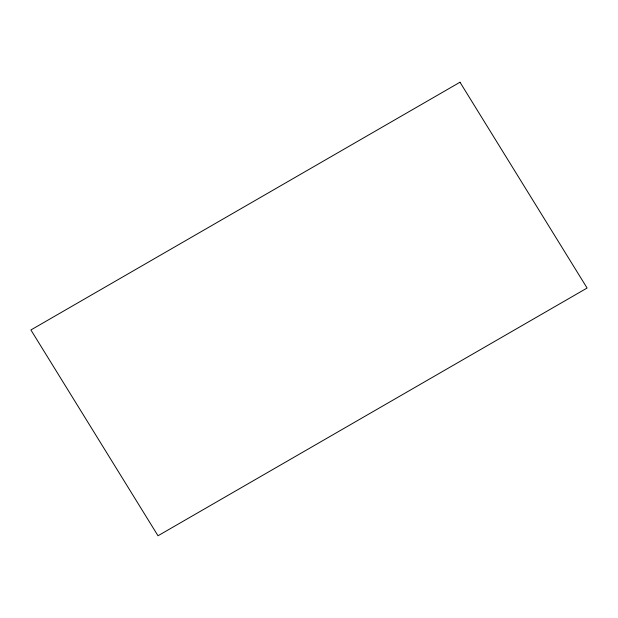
<?xml version="1.0" encoding="UTF-8"?>
<svg xmlns="http://www.w3.org/2000/svg" width="618" height="618" viewBox="0 0 618 618"><rect width="100%" height="100%" fill="white"/><g stroke="black" fill="none" stroke-linecap="round" stroke-linejoin="round"><path stroke-width="0.93" d="M459.993 82.233L30.9 329.966L158.007 535.767L587.1 288.034L459.993 82.233"/></g></svg>
